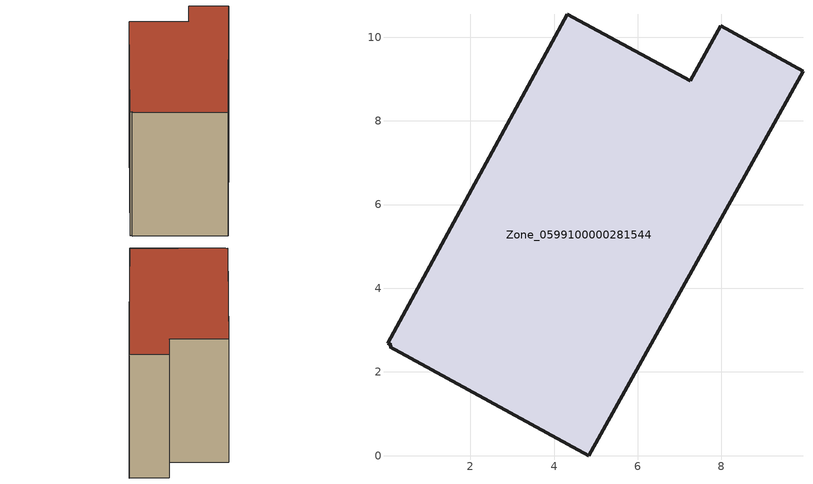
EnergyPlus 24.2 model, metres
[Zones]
Zone_0599100000281544
 floor ground (C_G): 0.08,2.6 0.11,2.65 0.02,2.68 4.32,10.54 7.26,8.96 7.98,10.27 9.95,9.19 4.83,0 z0
 wall outside (C_F): 9.95,9.19 7.98,10.27 7.26,8.96 4.32,10.54 0.02,2.68 0.11,2.65 0.08,2.6 4.83,0 9.95,9.19 z0:8.41
 roof outside (C_R): 0.11,2.65 0.08,2.6 4.83,0 9.95,9.19 7.98,10.27 7.26,8.96 4.32,10.54 0.02,2.68 z8.41
[BUILDING]
Pand.0599100000281544: North Axis=0; Terrain=City; Loads Convergence Tolerance Value=0.04; Temperature Convergence Tolerance Value=0.4; Solar Distribution=FullExterior; Maximum Number of Warmup Days=25; Minimum Number of Warmup Days=1
[Site:Location]
Rotterdam.The.Hague.AP_ZH_NLD Design_Conditions: Latitude=51.96; Longitude=4.45; Time Zone=1; Elevation=-4.5
[SITE:GROUNDTEMPERATURE:BUILDINGSURFACE]
18, 18, 18, 18, 18, 18, 18, 18, 18, 18, 18, 18
[MATERIAL] Thermal Absorptance=0.9; Solar Absorptance=0.7; Visible Absorptance=0.7
Name | Roughness | Thickness | Conductivity | Density | Specific Heat
G.TI.1975-1991 | MediumSmooth | 0.15 | 0.288461 | 540 | 1210
F.TI.1975-1991 | Rough | 0.3 | 0.230769 | 1920 | 840
R.TI.1975-1991 | MediumRough | 0.2 | 0.153846 | 1500 | 1000
[CONSTRUCTION]
C_G: G.TI.1975-1991
C_F: F.TI.1975-1991
C_R: R.TI.1975-1991
[ZONE]
Zone_0599100000281544: Type=1; Multiplier=1; Ceiling Height=Autocalculate; Volume=Autocalculate; Floor Area=autocalculate; Part of Total Floor Area=Yes
[ZONEINFILTRATION:DESIGNFLOWRATE]
Infil_Zone_0599100000281544: Zone or ZoneList or Space or SpaceList=Zone_0599100000281544; Schedule=AlwaysOn; Design Flow Rate Calculation Method=Flow/Area; Flow Rate per Floor Area=0.003; Constant Term Coefficient=1; Temperature Term Coefficient=0; Velocity Term Coefficient=0; Velocity Squared Term Coefficient=0
[HVACTEMPLATE:ZONE:IDEALLOADSAIRSYSTEM]
Zone_0599100000281544: Maximum Heating Supply Air Temperature=50; Minimum Cooling Supply Air Temperature=13; Maximum Heating Supply Air Humidity Ratio=0.0156; Minimum Cooling Supply Air Humidity Ratio=0.0077; Heating Limit=NoLimit; Cooling Limit=NoLimit; Dehumidification Control Type=ConstantSensibleHeatRatio; Cooling Sensible Heat Ratio=0.7; Dehumidification Setpoint=60; Humidification Control Type=None; Humidification Setpoint=30; Outdoor Air Method=None; Outdoor Air Flow Rate per Person=0.00944; Outdoor Air Flow Rate per Zone Floor Area=0; Outdoor Air Flow Rate per Zone=0; Demand Controlled Ventilation Type=None; Outdoor Air Economizer Type=NoEconomizer; Heat Recovery Type=None; Sensible Heat Recovery Effectiveness=0.7; Latent Heat Recovery Effectiveness=0.65
[ZONECONTROL:THERMOSTAT]
ThermostatControl_Zone_0599100000281544: Zone or ZoneList=Zone_0599100000281544; Control Type Schedule=DualSetpointControlType; Control 1=Thermostat_Zone_0599100000281544; Temperature Difference Between Cutout And Setpoint=0
[THERMOSTATSETPOINT:DUALSETPOINT]
Thermostat_Zone_0599100000281544: Heating Setpoint Temperature Schedule=HeatingSetpoint_Zone_0599100000281544; Cooling Setpoint Temperature Schedule=CoolingSetpoint_Zone_0599100000281544
[SCHEDULE:COMPACT]
HeatingSetpoint_Zone_0599100000281544: Through: 12/31, For: AllDays, Until: 24:00, 21
CoolingSetpoint_Zone_0599100000281544: Through: 12/31, For: AllDays, Until: 24:00, 24
DualSetpointControlType: Through: 12/31, For: AllDays, Until: 24:00, 4
AlwaysOn: Through: 12/31, For: AllDays, Until: 24:00, 1
